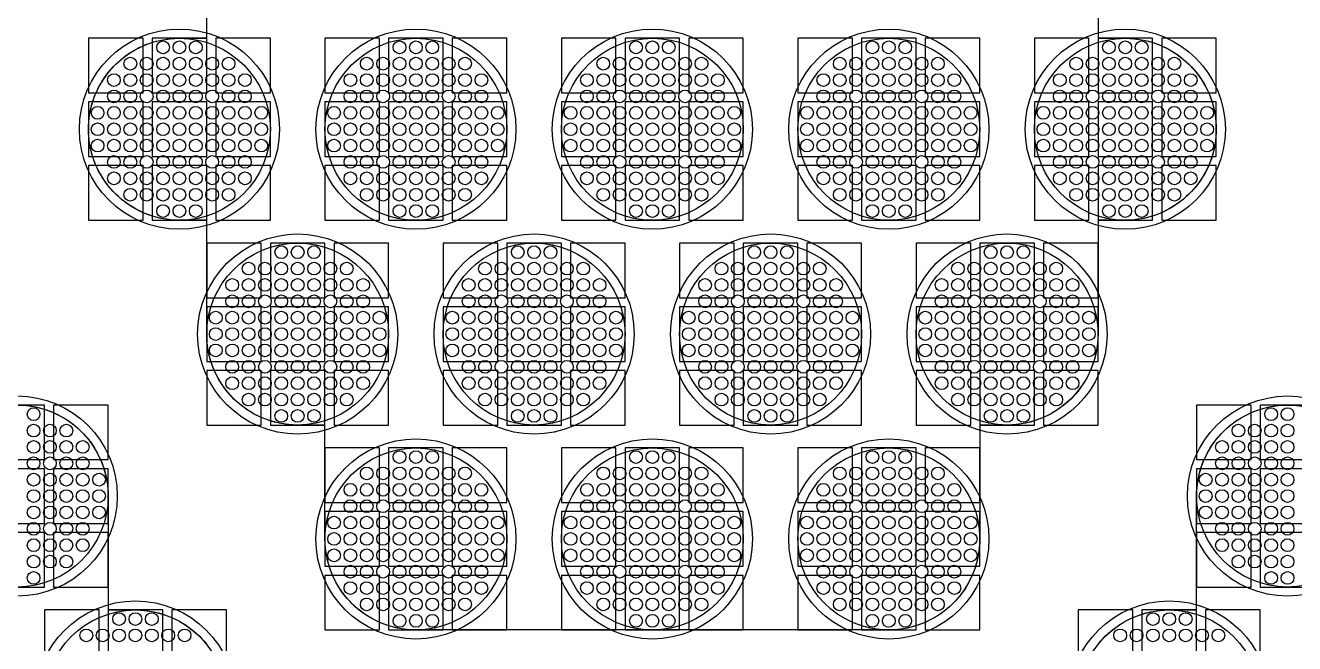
# Model space of a CAD drawing. Extents: x -49 to 54, y -38 to 38.
# Drawn here: x 21.04 to 28.02, y -13.82 to -10.43 of the extents above; entities that cross this region are included whole.
import ezdxf

# ---------------------------------------------------------------- set-up
doc = ezdxf.new("R2010")
doc.units = 0
for name, color, linetype in [('BACK_LAYER', 5, 'CONTINUOUS'), ('COND_LAYER_LOWER_ELECTRODE', 6, 'CONTINUOUS'), ('CONDUCTIVE_LAYER_BACK_LAYER', 2, 'CONTINUOUS'), ('EMITTER', 3, 'CONTINUOUS'), ('LOWER_ELECTRODE', 1, 'CONTINUOUS')]:
    doc.layers.add(name, color=color, linetype=linetype)

msp = doc.modelspace()

# ---------------------------------------------------------------- linework, layer by layer
at = {"layer": 'BACK_LAYER'}
for points in [[(21.3884, -10.7965), (21.6884, -10.7965), (21.6884, -10.4965), (21.3884, -10.4965)], [(21.7384, -10.7965), (22.0384, -10.7965), (22.0384, -10.4965), (21.7384, -10.4965)], [(22.0884, -10.7965), (22.3884, -10.7965), (22.3884, -10.4965), (22.0884, -10.4965)], [(22.6884, -10.7965), (22.9884, -10.7965), (22.9884, -10.4965), (22.6884, -10.4965)], [(23.0384, -10.7965), (23.3384, -10.7965), (23.3384, -10.4965), (23.0384, -10.4965)], [(23.3884, -10.7965), (23.6884, -10.7965), (23.6884, -10.4965), (23.3884, -10.4965)], [(23.9884, -10.7965), (24.2884, -10.7965), (24.2884, -10.4965), (23.9884, -10.4965)], [(24.3384, -10.7965), (24.6384, -10.7965), (24.6384, -10.4965), (24.3384, -10.4965)], [(24.6884, -10.7965), (24.9884, -10.7965), (24.9884, -10.4965), (24.6884, -10.4965)], [(25.2884, -10.7965), (25.5884, -10.7965), (25.5884, -10.4965), (25.2884, -10.4965)], [(25.6384, -10.7965), (25.9384, -10.7965), (25.9384, -10.4965), (25.6384, -10.4965)], [(25.9884, -10.7965), (26.2884, -10.7965), (26.2884, -10.4965), (25.9884, -10.4965)], [(26.5884, -10.7965), (26.8884, -10.7965), (26.8884, -10.4965), (26.5884, -10.4965)], [(26.9384, -10.7965), (27.2384, -10.7965), (27.2384, -10.4965), (26.9384, -10.4965)], [(27.2884, -10.7965), (27.5884, -10.7965), (27.5884, -10.4965), (27.2884, -10.4965)], [(21.3884, -11.1465), (21.6884, -11.1465), (21.6884, -10.8465), (21.3884, -10.8465)], [(21.7384, -11.1465), (22.0384, -11.1465), (22.0384, -10.8465), (21.7384, -10.8465)], [(22.0884, -11.1465), (22.3884, -11.1465), (22.3884, -10.8465), (22.0884, -10.8465)], [(22.6884, -11.1465), (22.9884, -11.1465), (22.9884, -10.8465), (22.6884, -10.8465)], [(23.0384, -11.1465), (23.3384, -11.1465), (23.3384, -10.8465), (23.0384, -10.8465)], [(23.3884, -11.1465), (23.6884, -11.1465), (23.6884, -10.8465), (23.3884, -10.8465)], [(23.9884, -11.1465), (24.2884, -11.1465), (24.2884, -10.8465), (23.9884, -10.8465)], [(24.3384, -11.1465), (24.6384, -11.1465), (24.6384, -10.8465), (24.3384, -10.8465)], [(24.6884, -11.1465), (24.9884, -11.1465), (24.9884, -10.8465), (24.6884, -10.8465)], [(25.2884, -11.1465), (25.5884, -11.1465), (25.5884, -10.8465), (25.2884, -10.8465)], [(25.6384, -11.1465), (25.9384, -11.1465), (25.9384, -10.8465), (25.6384, -10.8465)], [(25.9884, -11.1465), (26.2884, -11.1465), (26.2884, -10.8465), (25.9884, -10.8465)], [(26.5884, -11.1465), (26.8884, -11.1465), (26.8884, -10.8465), (26.5884, -10.8465)], [(26.9384, -11.1465), (27.2384, -11.1465), (27.2384, -10.8465), (26.9384, -10.8465)], [(27.2884, -11.1465), (27.5884, -11.1465), (27.5884, -10.8465), (27.2884, -10.8465)], [(21.3884, -11.4965), (21.6884, -11.4965), (21.6884, -11.1965), (21.3884, -11.1965)], [(21.7384, -11.4965), (22.0384, -11.4965), (22.0384, -11.1965), (21.7384, -11.1965)], [(22.0884, -11.4965), (22.3884, -11.4965), (22.3884, -11.1965), (22.0884, -11.1965)], [(22.6884, -11.4965), (22.9884, -11.4965), (22.9884, -11.1965), (22.6884, -11.1965)], [(23.0384, -11.4965), (23.3384, -11.4965), (23.3384, -11.1965), (23.0384, -11.1965)], [(23.3884, -11.4965), (23.6884, -11.4965), (23.6884, -11.1965), (23.3884, -11.1965)], [(23.9884, -11.4965), (24.2884, -11.4965), (24.2884, -11.1965), (23.9884, -11.1965)], [(24.3384, -11.4965), (24.6384, -11.4965), (24.6384, -11.1965), (24.3384, -11.1965)], [(24.6884, -11.4965), (24.9884, -11.4965), (24.9884, -11.1965), (24.6884, -11.1965)], [(25.2884, -11.4965), (25.5884, -11.4965), (25.5884, -11.1965), (25.2884, -11.1965)], [(25.6384, -11.4965), (25.9384, -11.4965), (25.9384, -11.1965), (25.6384, -11.1965)], [(25.9884, -11.4965), (26.2884, -11.4965), (26.2884, -11.1965), (25.9884, -11.1965)], [(26.5884, -11.4965), (26.8884, -11.4965), (26.8884, -11.1965), (26.5884, -11.1965)], [(26.9384, -11.4965), (27.2384, -11.4965), (27.2384, -11.1965), (26.9384, -11.1965)], [(27.2884, -11.4965), (27.5884, -11.4965), (27.5884, -11.1965), (27.2884, -11.1965)], [(22.0384, -11.9223), (22.3384, -11.9223), (22.3384, -11.6223), (22.0384, -11.6223)], [(22.3884, -11.9223), (22.6884, -11.9223), (22.6884, -11.6223), (22.3884, -11.6223)], [(22.7384, -11.9223), (23.0384, -11.9223), (23.0384, -11.6223), (22.7384, -11.6223)], [(23.3384, -11.9223), (23.6384, -11.9223), (23.6384, -11.6223), (23.3384, -11.6223)], [(23.6884, -11.9223), (23.9884, -11.9223), (23.9884, -11.6223), (23.6884, -11.6223)], [(24.0384, -11.9223), (24.3384, -11.9223), (24.3384, -11.6223), (24.0384, -11.6223)], [(24.6384, -11.9223), (24.9384, -11.9223), (24.9384, -11.6223), (24.6384, -11.6223)], [(24.9884, -11.9223), (25.2884, -11.9223), (25.2884, -11.6223), (24.9884, -11.6223)], [(25.3384, -11.9223), (25.6384, -11.9223), (25.6384, -11.6223), (25.3384, -11.6223)], [(25.9384, -11.9223), (26.2384, -11.9223), (26.2384, -11.6223), (25.9384, -11.6223)], [(26.2884, -11.9223), (26.5884, -11.9223), (26.5884, -11.6223), (26.2884, -11.6223)], [(26.6384, -11.9223), (26.9384, -11.9223), (26.9384, -11.6223), (26.6384, -11.6223)], [(22.0384, -12.2723), (22.3384, -12.2723), (22.3384, -11.9723), (22.0384, -11.9723)], [(22.3884, -12.2723), (22.6884, -12.2723), (22.6884, -11.9723), (22.3884, -11.9723)], [(22.7384, -12.2723), (23.0384, -12.2723), (23.0384, -11.9723), (22.7384, -11.9723)], [(23.3384, -12.2723), (23.6384, -12.2723), (23.6384, -11.9723), (23.3384, -11.9723)], [(23.6884, -12.2723), (23.9884, -12.2723), (23.9884, -11.9723), (23.6884, -11.9723)], [(24.0384, -12.2723), (24.3384, -12.2723), (24.3384, -11.9723), (24.0384, -11.9723)], [(24.6384, -12.2723), (24.9384, -12.2723), (24.9384, -11.9723), (24.6384, -11.9723)], [(24.9884, -12.2723), (25.2884, -12.2723), (25.2884, -11.9723), (24.9884, -11.9723)], [(25.3384, -12.2723), (25.6384, -12.2723), (25.6384, -11.9723), (25.3384, -11.9723)], [(25.9384, -12.2723), (26.2384, -12.2723), (26.2384, -11.9723), (25.9384, -11.9723)], [(26.2884, -12.2723), (26.5884, -12.2723), (26.5884, -11.9723), (26.2884, -11.9723)], [(26.6384, -12.2723), (26.9384, -12.2723), (26.9384, -11.9723), (26.6384, -11.9723)], [(22.0384, -12.6223), (22.3384, -12.6223), (22.3384, -12.3223), (22.0384, -12.3223)], [(22.3884, -12.6223), (22.6884, -12.6223), (22.6884, -12.3223), (22.3884, -12.3223)], [(22.7384, -12.6223), (23.0384, -12.6223), (23.0384, -12.3223), (22.7384, -12.3223)], [(23.3384, -12.6223), (23.6384, -12.6223), (23.6384, -12.3223), (23.3384, -12.3223)], [(23.6884, -12.6223), (23.9884, -12.6223), (23.9884, -12.3223), (23.6884, -12.3223)], [(24.0384, -12.6223), (24.3384, -12.6223), (24.3384, -12.3223), (24.0384, -12.3223)], [(24.6384, -12.6223), (24.9384, -12.6223), (24.9384, -12.3223), (24.6384, -12.3223)], [(24.9884, -12.6223), (25.2884, -12.6223), (25.2884, -12.3223), (24.9884, -12.3223)], [(25.3384, -12.6223), (25.6384, -12.6223), (25.6384, -12.3223), (25.3384, -12.3223)], [(25.9384, -12.6223), (26.2384, -12.6223), (26.2384, -12.3223), (25.9384, -12.3223)], [(26.2884, -12.6223), (26.5884, -12.6223), (26.5884, -12.3223), (26.2884, -12.3223)], [(26.6384, -12.6223), (26.9384, -12.6223), (26.9384, -12.3223), (26.6384, -12.3223)], [(20.8465, -12.8125), (21.1465, -12.8125), (21.1465, -12.5125), (20.8465, -12.5125)], [(21.1965, -12.8125), (21.4965, -12.8125), (21.4965, -12.5125), (21.1965, -12.5125)], [(27.4802, -12.8125), (27.7802, -12.8125), (27.7802, -12.5125), (27.4802, -12.5125)], [(27.8302, -12.8125), (28.1302, -12.8125), (28.1302, -12.5125), (27.8302, -12.5125)], [(22.6884, -13.0482), (22.9884, -13.0482), (22.9884, -12.7482), (22.6884, -12.7482)], [(23.0384, -13.0482), (23.3384, -13.0482), (23.3384, -12.7482), (23.0384, -12.7482)], [(23.3884, -13.0482), (23.6884, -13.0482), (23.6884, -12.7482), (23.3884, -12.7482)], [(23.9884, -13.0482), (24.2884, -13.0482), (24.2884, -12.7482), (23.9884, -12.7482)], [(24.3384, -13.0482), (24.6384, -13.0482), (24.6384, -12.7482), (24.3384, -12.7482)], [(24.6884, -13.0482), (24.9884, -13.0482), (24.9884, -12.7482), (24.6884, -12.7482)], [(25.2884, -13.0482), (25.5884, -13.0482), (25.5884, -12.7482), (25.2884, -12.7482)], [(25.6384, -13.0482), (25.9384, -13.0482), (25.9384, -12.7482), (25.6384, -12.7482)], [(25.9884, -13.0482), (26.2884, -13.0482), (26.2884, -12.7482), (25.9884, -12.7482)], [(20.8465, -13.1625), (21.1465, -13.1625), (21.1465, -12.8625), (20.8465, -12.8625)], [(21.1965, -13.1625), (21.4965, -13.1625), (21.4965, -12.8625), (21.1965, -12.8625)], [(27.4802, -13.1625), (27.7802, -13.1625), (27.7802, -12.8625), (27.4802, -12.8625)], [(27.8302, -13.1625), (28.1302, -13.1625), (28.1302, -12.8625), (27.8302, -12.8625)], [(22.6884, -13.3982), (22.9884, -13.3982), (22.9884, -13.0982), (22.6884, -13.0982)], [(23.0384, -13.3982), (23.3384, -13.3982), (23.3384, -13.0982), (23.0384, -13.0982)], [(23.3884, -13.3982), (23.6884, -13.3982), (23.6884, -13.0982), (23.3884, -13.0982)], [(23.9884, -13.3982), (24.2884, -13.3982), (24.2884, -13.0982), (23.9884, -13.0982)], [(24.3384, -13.3982), (24.6384, -13.3982), (24.6384, -13.0982), (24.3384, -13.0982)], [(24.6884, -13.3982), (24.9884, -13.3982), (24.9884, -13.0982), (24.6884, -13.0982)], [(25.2884, -13.3982), (25.5884, -13.3982), (25.5884, -13.0982), (25.2884, -13.0982)], [(25.6384, -13.3982), (25.9384, -13.3982), (25.9384, -13.0982), (25.6384, -13.0982)], [(25.9884, -13.3982), (26.2884, -13.3982), (26.2884, -13.0982), (25.9884, -13.0982)], [(20.8465, -13.5125), (21.1465, -13.5125), (21.1465, -13.2125), (20.8465, -13.2125)], [(21.1965, -13.5125), (21.4965, -13.5125), (21.4965, -13.2125), (21.1965, -13.2125)], [(27.4802, -13.5125), (27.7802, -13.5125), (27.7802, -13.2125), (27.4802, -13.2125)], [(27.8302, -13.5125), (28.1302, -13.5125), (28.1302, -13.2125), (27.8302, -13.2125)], [(22.6884, -13.7482), (22.9884, -13.7482), (22.9884, -13.4482), (22.6884, -13.4482)], [(23.0384, -13.7482), (23.3384, -13.7482), (23.3384, -13.4482), (23.0384, -13.4482)], [(23.3884, -13.7482), (23.6884, -13.7482), (23.6884, -13.4482), (23.3884, -13.4482)], [(23.9884, -13.7482), (24.2884, -13.7482), (24.2884, -13.4482), (23.9884, -13.4482)], [(24.3384, -13.7482), (24.6384, -13.7482), (24.6384, -13.4482), (24.3384, -13.4482)], [(24.6884, -13.7482), (24.9884, -13.7482), (24.9884, -13.4482), (24.6884, -13.4482)], [(25.2884, -13.7482), (25.5884, -13.7482), (25.5884, -13.4482), (25.2884, -13.4482)], [(25.6384, -13.7482), (25.9384, -13.7482), (25.9384, -13.4482), (25.6384, -13.4482)], [(25.9884, -13.7482), (26.2884, -13.7482), (26.2884, -13.4482), (25.9884, -13.4482)], [(21.1465, -13.9384), (21.4465, -13.9384), (21.4465, -13.6384), (21.1465, -13.6384)], [(21.4965, -13.9384), (21.7965, -13.9384), (21.7965, -13.6384), (21.4965, -13.6384)], [(21.8465, -13.9384), (22.1465, -13.9384), (22.1465, -13.6384), (21.8465, -13.6384)], [(26.8302, -13.9384), (27.1302, -13.9384), (27.1302, -13.6384), (26.8302, -13.6384)], [(27.1802, -13.9384), (27.4802, -13.9384), (27.4802, -13.6384), (27.1802, -13.6384)], [(27.5302, -13.9384), (27.8302, -13.9384), (27.8302, -13.6384), (27.5302, -13.6384)]]:
    msp.add_lwpolyline(points, close=True, dxfattribs=at)
at = {"layer": 'COND_LAYER_LOWER_ELECTRODE'}
for centre in [(21.8884, -10.9965), (23.1884, -10.9965), (24.4884, -10.9965), (25.7884, -10.9965), (27.0884, -10.9965), (22.5384, -12.1223), (23.8384, -12.1223), (25.1384, -12.1223), (26.4384, -12.1223), (20.9965, -13.0125), (27.9802, -13.0125), (23.1884, -13.2482), (24.4884, -13.2482), (25.7884, -13.2482), (21.6465, -14.1384), (27.3302, -14.1384)]:
    msp.add_circle(centre, 0.55, dxfattribs=at)
at = {"layer": 'CONDUCTIVE_LAYER_BACK_LAYER'}
for points in [[(26.9384, -9.8707), (26.9384, -10.4966), (27.0983, -10.4966), (27.1182, -10.4974), (27.138, -10.499), (27.1577, -10.5013), (27.1774, -10.5045), (27.1969, -10.5084), (27.2162, -10.5131), (27.2353, -10.5186), (27.2542, -10.5248), (27.2728, -10.5318), (27.2911, -10.5395), (27.3091, -10.5479), (27.3268, -10.557), (27.3441, -10.5668), (27.361, -10.5773), (27.3774, -10.5885), (27.3934, -10.6003), (27.4089, -10.6128), (27.4239, -10.6258), (27.4384, -10.6395), (27.4523, -10.6537), (27.4656, -10.6684), (27.4784, -10.6837), (27.4905, -10.6994), (27.502, -10.7156), (27.5129, -10.7323), (27.523, -10.7494), (27.5325, -10.7669), (27.5413, -10.7847), (27.5493, -10.8029), (27.5567, -10.8213), (27.5633, -10.8401), (27.5691, -10.8591), (27.5742, -10.8783), (27.5785, -10.8977), (27.5821, -10.9173), (27.5848, -10.937), (27.5868, -10.9568), (27.588, -10.9766), (27.5884, -10.9965), (27.588, -11.0164), (27.5868, -11.0362), (27.5848, -11.056), (27.5821, -11.0757), (27.5785, -11.0953), (27.5742, -11.1147), (27.5691, -11.1339), (27.5633, -11.1529), (27.5567, -11.1717), (27.5493, -11.1901), (27.5413, -11.2083), (27.5325, -11.2262), (27.523, -11.2436), (27.5129, -11.2607), (27.502, -11.2774), (27.4905, -11.2936), (27.4784, -11.3094), (27.4656, -11.3246), (27.4523, -11.3394), (27.4384, -11.3536), (27.4239, -11.3672), (27.4089, -11.3802), (27.3934, -11.3927), (27.3774, -11.4045), (27.361, -11.4157), (27.3441, -11.4262), (27.3268, -11.436), (27.3091, -11.4451), (27.2911, -11.4535), (27.2728, -11.4612), (27.2542, -11.4682), (27.2353, -11.4744), (27.2162, -11.4799), (27.1969, -11.4846), (27.1774, -11.4885), (27.1577, -11.4917), (27.138, -11.494), (27.1182, -11.4956), (27.0983, -11.4964), (26.9384, -11.4964), (26.9384, -12.1223), (26.938, -12.1422), (26.9368, -12.1621), (26.9348, -12.1818), (26.9321, -12.2015), (26.9285, -12.2211), (26.9242, -12.2405), (26.9191, -12.2597), (26.9133, -12.2787), (26.9067, -12.2975), (26.8993, -12.316), (26.8913, -12.3341), (26.8825, -12.352), (26.873, -12.3695), (26.8629, -12.3865), (26.852, -12.4032), (26.8405, -12.4194), (26.8284, -12.4352), (26.8156, -12.4505), (26.8023, -12.4652), (26.7884, -12.4794), (26.7739, -12.493), (26.7589, -12.5061), (26.7434, -12.5185), (26.7274, -12.5303), (26.711, -12.5415), (26.6941, -12.552), (26.6768, -12.5618), (26.6591, -12.571), (26.6411, -12.5794), (26.6228, -12.5871), (26.6042, -12.594), (26.5853, -12.6003), (26.5662, -12.6057), (26.5469, -12.6104), (26.5274, -12.6144), (26.5077, -12.6175), (26.488, -12.6199), (26.4682, -12.6214), (26.4483, -12.6222), (26.2884, -12.6222), (26.2884, -13.2482), (26.288, -13.268), (26.2868, -13.2879), (26.2848, -13.3077), (26.2821, -13.3274), (26.2785, -13.3469), (26.2742, -13.3663), (26.2691, -13.3856), (26.2633, -13.4046), (26.2567, -13.4233), (26.2493, -13.4418), (26.2413, -13.46), (26.2325, -13.4778), (26.223, -13.4953), (26.2129, -13.5124), (26.202, -13.529), (26.1905, -13.5453), (26.1784, -13.561), (26.1656, -13.5763), (26.1523, -13.591), (26.1384, -13.6052), (26.1239, -13.6189), (26.1089, -13.6319), (26.0934, -13.6443), (26.0774, -13.6562), (26.061, -13.6673), (26.0441, -13.6778), (26.0268, -13.6877), (26.0091, -13.6968), (25.9911, -13.7052), (25.9728, -13.7129), (25.9542, -13.7199), (25.9353, -13.7261), (25.9162, -13.7316), (25.8969, -13.7363), (25.8774, -13.7402), (25.8577, -13.7433), (25.838, -13.7457), (25.8182, -13.7473), (25.7983, -13.7481), (23.1784, -13.7481), (23.1586, -13.7473), (23.1387, -13.7457), (23.119, -13.7433), (23.0994, -13.7402), (23.0799, -13.7363), (23.0606, -13.7316), (23.0414, -13.7261), (23.0226, -13.7199), (23.0039, -13.7129), (22.9856, -13.7052), (22.9676, -13.6968), (22.9499, -13.6877), (22.9326, -13.6778), (22.9158, -13.6673), (22.8993, -13.6562), (22.8833, -13.6443), (22.8678, -13.6319), (22.8528, -13.6189), (22.8383, -13.6052), (22.8244, -13.591), (22.8111, -13.5763), (22.7983, -13.561), (22.7862, -13.5453), (22.7747, -13.529), (22.7639, -13.5124), (22.7537, -13.4953), (22.7442, -13.4778), (22.7354, -13.46), (22.7274, -13.4418), (22.72, -13.4233), (22.7135, -13.4046), (22.7076, -13.3856), (22.7025, -13.3663), (22.6982, -13.3469), (22.6947, -13.3274), (22.6919, -13.3077), (22.6899, -13.2879), (22.6888, -13.268), (22.6884, -13.2482), (22.6884, -12.6222), (22.5284, -12.6222), (22.5086, -12.6214), (22.4887, -12.6199), (22.469, -12.6175), (22.4494, -12.6144), (22.4299, -12.6104), (22.4106, -12.6057), (22.3914, -12.6003), (22.3726, -12.594), (22.3539, -12.5871), (22.3356, -12.5794), (22.3176, -12.571), (22.2999, -12.5618), (22.2826, -12.552), (22.2658, -12.5415), (22.2493, -12.5303), (22.2333, -12.5185), (22.2178, -12.5061), (22.2028, -12.493), (22.1883, -12.4794), (22.1744, -12.4652), (22.1611, -12.4505), (22.1483, -12.4352), (22.1362, -12.4194), (22.1247, -12.4032), (22.1139, -12.3865), (22.1037, -12.3695), (22.0942, -12.352), (22.0854, -12.3341), (22.0774, -12.316), (22.07, -12.2975), (22.0635, -12.2787), (22.0576, -12.2597), (22.0525, -12.2405), (22.0482, -12.2211), (22.0447, -12.2015), (22.0419, -12.1818), (22.0399, -12.1621), (22.0388, -12.1422), (22.0384, -12.1223), (22.0384, -11.4964), (21.8784, -11.4964), (21.8586, -11.4956), (21.8387, -11.494), (21.819, -11.4917), (21.7994, -11.4885), (21.7799, -11.4846), (21.7606, -11.4799), (21.7414, -11.4744), (21.7226, -11.4682), (21.7039, -11.4612), (21.6856, -11.4535), (21.6676, -11.4451), (21.6499, -11.436), (21.6326, -11.4262), (21.6158, -11.4157), (21.5993, -11.4045), (21.5833, -11.3927), (21.5678, -11.3802), (21.5528, -11.3672), (21.5383, -11.3536), (21.5244, -11.3394), (21.5111, -11.3246), (21.4983, -11.3094), (21.4862, -11.2936), (21.4747, -11.2774), (21.4639, -11.2607), (21.4537, -11.2436), (21.4442, -11.2262), (21.4354, -11.2083), (21.4274, -11.1901), (21.42, -11.1717), (21.4135, -11.1529), (21.4076, -11.1339), (21.4025, -11.1147), (21.3982, -11.0953), (21.3947, -11.0757), (21.3919, -11.056), (21.3899, -11.0362), (21.3888, -11.0164), (21.3884, -10.9965), (21.3888, -10.9766), (21.3899, -10.9568), (21.3919, -10.937), (21.3947, -10.9173), (21.3982, -10.8977), (21.4025, -10.8783), (21.4076, -10.8591), (21.4135, -10.8401), (21.42, -10.8213), (21.4274, -10.8029), (21.4354, -10.7847), (21.4442, -10.7669), (21.4537, -10.7494), (21.4639, -10.7323), (21.4747, -10.7156), (21.4862, -10.6994), (21.4983, -10.6837), (21.5111, -10.6684), (21.5244, -10.6537), (21.5383, -10.6395), (21.5528, -10.6258), (21.5678, -10.6128), (21.5833, -10.6003), (21.5993, -10.5885), (21.6158, -10.5773), (21.6326, -10.5668), (21.6499, -10.557), (21.6676, -10.5479), (21.6856, -10.5395), (21.7039, -10.5318), (21.7226, -10.5248), (21.7414, -10.5186), (21.7606, -10.5131), (21.7799, -10.5084), (21.7994, -10.5045), (21.819, -10.5013), (21.8387, -10.499), (21.8586, -10.4974), (21.8784, -10.4966), (22.0384, -10.4966), (22.0384, -9.8707)], [(21.0263, -12.5134), (21.0461, -12.515), (21.0659, -12.5174), (21.0855, -12.5205), (21.105, -12.5244), (21.1243, -12.5291), (21.1434, -12.5346), (21.1623, -12.5408), (21.1809, -12.5478), (21.1993, -12.5555), (21.2173, -12.5639), (21.2349, -12.573), (21.2522, -12.5829), (21.2691, -12.5934), (21.2856, -12.6045), (21.3015, -12.6164), (21.3171, -12.6288), (21.3321, -12.6418), (21.3465, -12.6555), (21.3604, -12.6697), (21.3738, -12.6844), (21.3865, -12.6997), (21.3987, -12.7154), (21.4102, -12.7317), (21.421, -12.7483), (21.4312, -12.7654), (21.4406, -12.7829), (21.4494, -12.8007), (21.4575, -12.8189), (21.4648, -12.8374), (21.4714, -12.8561), (21.4773, -12.8751), (21.4823, -12.8944), (21.4867, -12.9138), (21.4902, -12.9333), (21.493, -12.953), (21.4949, -12.9728), (21.4961, -12.9927), (21.4965, -13.0125), (21.4965, -13.6385), (21.6564, -13.6385), (21.6763, -13.6393), (21.6961, -13.6408), (21.7159, -13.6432), (21.7355, -13.6463), (21.755, -13.6503), (21.7743, -13.655), (21.7934, -13.6604), (21.8123, -13.6667), (21.8309, -13.6736), (21.8493, -13.6813), (21.8673, -13.6897), (21.8849, -13.6989), (21.9022, -13.7087), (21.9191, -13.7192), (21.9356, -13.7304), (21.9515, -13.7422), (21.9671, -13.7546), (21.9821, -13.7677), (21.9965, -13.7813), (22.0104, -13.7955), (22.0238, -13.8103), (22.0365, -13.8255)], [(26.9402, -13.8255), (26.9529, -13.8103), (26.9663, -13.7955), (26.9802, -13.7813), (26.9947, -13.7677), (27.0097, -13.7546), (27.0252, -13.7422), (27.0412, -13.7304), (27.0576, -13.7192), (27.0745, -13.7087), (27.0918, -13.6989), (27.1094, -13.6897), (27.1275, -13.6813), (27.1458, -13.6736), (27.1644, -13.6667), (27.1833, -13.6604), (27.2024, -13.655), (27.2217, -13.6503), (27.2412, -13.6463), (27.2609, -13.6432), (27.2806, -13.6408), (27.3004, -13.6393), (27.3203, -13.6385), (27.4802, -13.6385), (27.4802, -13.0125), (27.4806, -12.9927), (27.4818, -12.9728), (27.4838, -12.953), (27.4865, -12.9333), (27.4901, -12.9138), (27.4944, -12.8944), (27.4995, -12.8751), (27.5053, -12.8561), (27.5119, -12.8374), (27.5192, -12.8189), (27.5273, -12.8007), (27.5361, -12.7829), (27.5456, -12.7654), (27.5557, -12.7483), (27.5666, -12.7317), (27.5781, -12.7154), (27.5902, -12.6997), (27.6029, -12.6844), (27.6163, -12.6697), (27.6302, -12.6555), (27.6447, -12.6418), (27.6597, -12.6288), (27.6752, -12.6164), (27.6912, -12.6045), (27.7076, -12.5934), (27.7245, -12.5829), (27.7418, -12.573), (27.7594, -12.5639), (27.7775, -12.5555), (27.7958, -12.5478), (27.8144, -12.5408), (27.8333, -12.5346), (27.8524, -12.5291), (27.8717, -12.5244), (27.8912, -12.5205), (27.9109, -12.5174), (27.9306, -12.515), (27.9504, -12.5134), (27.9703, -12.5126), (28.1302, -12.5126)]]:
    msp.add_lwpolyline(points, dxfattribs=at)
at = {"layer": 'EMITTER'}
for centre in [(21.8884, -10.9965), (23.1884, -10.9965), (24.4884, -10.9965), (25.7884, -10.9965), (27.0884, -10.9965), (22.5384, -12.1223), (23.8384, -12.1223), (25.1384, -12.1223), (26.4384, -12.1223), (20.9965, -13.0125), (27.9802, -13.0125), (23.1884, -13.2482), (24.4884, -13.2482), (25.7884, -13.2482), (21.6465, -14.1384), (27.3302, -14.1384)]:
    msp.add_circle(centre, 0.5, dxfattribs=at)
at = {"layer": 'LOWER_ELECTRODE'}
for centre in [(21.7984, -10.5465), (21.8884, -10.5465), (21.9784, -10.5465), (23.0984, -10.5465), (23.1884, -10.5465), (23.2784, -10.5465), (24.3984, -10.5465), (24.4884, -10.5465), (24.5784, -10.5465), (25.6984, -10.5465), (25.7884, -10.5465), (25.8784, -10.5465), (26.9984, -10.5465), (27.0884, -10.5465), (27.1784, -10.5465), (21.6184, -10.6365), (21.7084, -10.6365), (21.7984, -10.6365), (21.8884, -10.6365), (21.9784, -10.6365), (22.0684, -10.6365), (22.1584, -10.6365), (22.9184, -10.6365), (23.0084, -10.6365), (23.0984, -10.6365), (23.1884, -10.6365), (23.2784, -10.6365), (23.3684, -10.6365), (23.4584, -10.6365), (24.2184, -10.6365), (24.3084, -10.6365), (24.3984, -10.6365), (24.4884, -10.6365), (24.5784, -10.6365), (24.6684, -10.6365), (24.7584, -10.6365), (25.5184, -10.6365), (25.6084, -10.6365), (25.6984, -10.6365), (25.7884, -10.6365), (25.8784, -10.6365), (25.9684, -10.6365), (26.0584, -10.6365), (26.8184, -10.6365), (26.9084, -10.6365), (26.9984, -10.6365), (27.0884, -10.6365), (27.1784, -10.6365), (27.2684, -10.6365), (27.3584, -10.6365), (21.5284, -10.7265), (21.6184, -10.7265), (21.7084, -10.7265), (21.7984, -10.7265), (21.8884, -10.7265), (21.9784, -10.7265), (22.0684, -10.7265), (22.1584, -10.7265), (22.2484, -10.7265), (22.8284, -10.7265), (22.9184, -10.7265), (23.0084, -10.7265), (23.0984, -10.7265), (23.1884, -10.7265), (23.2784, -10.7265), (23.3684, -10.7265), (23.4584, -10.7265), (23.5484, -10.7265), (24.1284, -10.7265), (24.2184, -10.7265), (24.3084, -10.7265), (24.3984, -10.7265), (24.4884, -10.7265), (24.5784, -10.7265), (24.6684, -10.7265), (24.7584, -10.7265), (24.8484, -10.7265), (25.4284, -10.7265), (25.5184, -10.7265), (25.6084, -10.7265), (25.6984, -10.7265), (25.7884, -10.7265), (25.8784, -10.7265), (25.9684, -10.7265), (26.0584, -10.7265), (26.1484, -10.7265), (26.7284, -10.7265), (26.8184, -10.7265), (26.9084, -10.7265), (26.9984, -10.7265), (27.0884, -10.7265), (27.1784, -10.7265), (27.2684, -10.7265), (27.3584, -10.7265), (27.4484, -10.7265), (21.5284, -10.8165), (21.6184, -10.8165), (21.7084, -10.8165), (21.7984, -10.8165), (21.8884, -10.8165), (21.9784, -10.8165), (22.0684, -10.8165), (22.1584, -10.8165), (22.2484, -10.8165), (22.8284, -10.8165), (22.9184, -10.8165), (23.0084, -10.8165), (23.0984, -10.8165), (23.1884, -10.8165), (23.2784, -10.8165), (23.3684, -10.8165), (23.4584, -10.8165), (23.5484, -10.8165), (24.1284, -10.8165), (24.2184, -10.8165), (24.3084, -10.8165), (24.3984, -10.8165), (24.4884, -10.8165), (24.5784, -10.8165), (24.6684, -10.8165), (24.7584, -10.8165), (24.8484, -10.8165), (25.4284, -10.8165), (25.5184, -10.8165), (25.6084, -10.8165), (25.6984, -10.8165), (25.7884, -10.8165), (25.8784, -10.8165), (25.9684, -10.8165), (26.0584, -10.8165), (26.1484, -10.8165), (26.7284, -10.8165), (26.8184, -10.8165), (26.9084, -10.8165), (26.9984, -10.8165), (27.0884, -10.8165), (27.1784, -10.8165), (27.2684, -10.8165), (27.3584, -10.8165), (27.4484, -10.8165), (21.4384, -10.9065), (21.5284, -10.9065), (21.6184, -10.9065), (21.7084, -10.9065), (21.7984, -10.9065), (21.8884, -10.9065), (21.9784, -10.9065), (22.0684, -10.9065), (22.1584, -10.9065), (22.2484, -10.9065), (22.3384, -10.9065), (22.7384, -10.9065), (22.8284, -10.9065), (22.9184, -10.9065), (23.0084, -10.9065), (23.0984, -10.9065), (23.1884, -10.9065), (23.2784, -10.9065), (23.3684, -10.9065), (23.4584, -10.9065), (23.5484, -10.9065), (23.6384, -10.9065), (24.0384, -10.9065), (24.1284, -10.9065), (24.2184, -10.9065), (24.3084, -10.9065), (24.3984, -10.9065), (24.4884, -10.9065), (24.5784, -10.9065), (24.6684, -10.9065), (24.7584, -10.9065), (24.8484, -10.9065), (24.9384, -10.9065), (25.3384, -10.9065), (25.4284, -10.9065), (25.5184, -10.9065), (25.6084, -10.9065), (25.6984, -10.9065), (25.7884, -10.9065), (25.8784, -10.9065), (25.9684, -10.9065), (26.0584, -10.9065), (26.1484, -10.9065), (26.2384, -10.9065), (26.6384, -10.9065), (26.7284, -10.9065), (26.8184, -10.9065), (26.9084, -10.9065), (26.9984, -10.9065), (27.0884, -10.9065), (27.1784, -10.9065), (27.2684, -10.9065), (27.3584, -10.9065), (27.4484, -10.9065), (27.5384, -10.9065), (21.4384, -10.9965), (21.5284, -10.9965), (21.6184, -10.9965), (21.7084, -10.9965), (21.7984, -10.9965), (21.8884, -10.9965), (21.9784, -10.9965), (22.0684, -10.9965), (22.1584, -10.9965), (22.2484, -10.9965), (22.3384, -10.9965), (22.7384, -10.9965), (22.8284, -10.9965), (22.9184, -10.9965), (23.0084, -10.9965), (23.0984, -10.9965), (23.1884, -10.9965), (23.2784, -10.9965), (23.3684, -10.9965), (23.4584, -10.9965), (23.5484, -10.9965), (23.6384, -10.9965), (24.0384, -10.9965), (24.1284, -10.9965), (24.2184, -10.9965), (24.3084, -10.9965), (24.3984, -10.9965), (24.4884, -10.9965), (24.5784, -10.9965), (24.6684, -10.9965), (24.7584, -10.9965), (24.8484, -10.9965), (24.9384, -10.9965), (25.3384, -10.9965), (25.4284, -10.9965), (25.5184, -10.9965), (25.6084, -10.9965), (25.6984, -10.9965), (25.7884, -10.9965), (25.8784, -10.9965), (25.9684, -10.9965), (26.0584, -10.9965), (26.1484, -10.9965), (26.2384, -10.9965), (26.6384, -10.9965), (26.7284, -10.9965), (26.8184, -10.9965), (26.9084, -10.9965), (26.9984, -10.9965), (27.0884, -10.9965), (27.1784, -10.9965), (27.2684, -10.9965), (27.3584, -10.9965), (27.4484, -10.9965), (27.5384, -10.9965), (21.4384, -11.0865), (21.5284, -11.0865), (21.6184, -11.0865), (21.7084, -11.0865), (21.7984, -11.0865), (21.8884, -11.0865), (21.9784, -11.0865), (22.0684, -11.0865), (22.1584, -11.0865), (22.2484, -11.0865), (22.3384, -11.0865), (22.7384, -11.0865), (22.8284, -11.0865), (22.9184, -11.0865), (23.0084, -11.0865), (23.0984, -11.0865), (23.1884, -11.0865), (23.2784, -11.0865), (23.3684, -11.0865), (23.4584, -11.0865), (23.5484, -11.0865), (23.6384, -11.0865), (24.0384, -11.0865), (24.1284, -11.0865), (24.2184, -11.0865), (24.3084, -11.0865), (24.3984, -11.0865), (24.4884, -11.0865), (24.5784, -11.0865), (24.6684, -11.0865), (24.7584, -11.0865), (24.8484, -11.0865), (24.9384, -11.0865), (25.3384, -11.0865), (25.4284, -11.0865), (25.5184, -11.0865), (25.6084, -11.0865), (25.6984, -11.0865), (25.7884, -11.0865), (25.8784, -11.0865), (25.9684, -11.0865), (26.0584, -11.0865), (26.1484, -11.0865), (26.2384, -11.0865), (26.6384, -11.0865), (26.7284, -11.0865), (26.8184, -11.0865), (26.9084, -11.0865), (26.9984, -11.0865), (27.0884, -11.0865), (27.1784, -11.0865), (27.2684, -11.0865), (27.3584, -11.0865), (27.4484, -11.0865), (27.5384, -11.0865), (21.5284, -11.1765), (21.6184, -11.1765), (21.7084, -11.1765), (21.7984, -11.1765), (21.8884, -11.1765), (21.9784, -11.1765), (22.0684, -11.1765), (22.1584, -11.1765), (22.2484, -11.1765), (22.8284, -11.1765), (22.9184, -11.1765), (23.0084, -11.1765), (23.0984, -11.1765), (23.1884, -11.1765), (23.2784, -11.1765), (23.3684, -11.1765), (23.4584, -11.1765), (23.5484, -11.1765), (24.1284, -11.1765), (24.2184, -11.1765), (24.3084, -11.1765), (24.3984, -11.1765), (24.4884, -11.1765), (24.5784, -11.1765), (24.6684, -11.1765), (24.7584, -11.1765), (24.8484, -11.1765), (25.4284, -11.1765), (25.5184, -11.1765), (25.6084, -11.1765), (25.6984, -11.1765), (25.7884, -11.1765), (25.8784, -11.1765), (25.9684, -11.1765), (26.0584, -11.1765), (26.1484, -11.1765), (26.7284, -11.1765), (26.8184, -11.1765), (26.9084, -11.1765), (26.9984, -11.1765), (27.0884, -11.1765), (27.1784, -11.1765), (27.2684, -11.1765), (27.3584, -11.1765), (27.4484, -11.1765), (21.5284, -11.2665), (21.6184, -11.2665), (21.7084, -11.2665), (21.7984, -11.2665), (21.8884, -11.2665), (21.9784, -11.2665), (22.0684, -11.2665), (22.1584, -11.2665), (22.2484, -11.2665), (22.8284, -11.2665), (22.9184, -11.2665), (23.0084, -11.2665), (23.0984, -11.2665), (23.1884, -11.2665), (23.2784, -11.2665), (23.3684, -11.2665), (23.4584, -11.2665), (23.5484, -11.2665), (24.1284, -11.2665), (24.2184, -11.2665), (24.3084, -11.2665), (24.3984, -11.2665), (24.4884, -11.2665), (24.5784, -11.2665), (24.6684, -11.2665), (24.7584, -11.2665), (24.8484, -11.2665), (25.4284, -11.2665), (25.5184, -11.2665), (25.6084, -11.2665), (25.6984, -11.2665), (25.7884, -11.2665), (25.8784, -11.2665), (25.9684, -11.2665), (26.0584, -11.2665), (26.1484, -11.2665), (26.7284, -11.2665), (26.8184, -11.2665), (26.9084, -11.2665), (26.9984, -11.2665), (27.0884, -11.2665), (27.1784, -11.2665), (27.2684, -11.2665), (27.3584, -11.2665), (27.4484, -11.2665), (21.6184, -11.3565), (21.7084, -11.3565), (21.7984, -11.3565), (21.8884, -11.3565), (21.9784, -11.3565), (22.0684, -11.3565), (22.1584, -11.3565), (22.9184, -11.3565), (23.0084, -11.3565), (23.0984, -11.3565), (23.1884, -11.3565), (23.2784, -11.3565), (23.3684, -11.3565), (23.4584, -11.3565), (24.2184, -11.3565), (24.3084, -11.3565), (24.3984, -11.3565), (24.4884, -11.3565), (24.5784, -11.3565), (24.6684, -11.3565), (24.7584, -11.3565), (25.5184, -11.3565), (25.6084, -11.3565), (25.6984, -11.3565), (25.7884, -11.3565), (25.8784, -11.3565), (25.9684, -11.3565), (26.0584, -11.3565), (26.8184, -11.3565), (26.9084, -11.3565), (26.9984, -11.3565), (27.0884, -11.3565), (27.1784, -11.3565), (27.2684, -11.3565), (27.3584, -11.3565), (21.7984, -11.4465), (21.8884, -11.4465), (21.9784, -11.4465), (23.0984, -11.4465), (23.1884, -11.4465), (23.2784, -11.4465), (24.3984, -11.4465), (24.4884, -11.4465), (24.5784, -11.4465), (25.6984, -11.4465), (25.7884, -11.4465), (25.8784, -11.4465), (26.9984, -11.4465), (27.0884, -11.4465), (27.1784, -11.4465), (22.4484, -11.6723), (22.5384, -11.6723), (22.6284, -11.6723), (23.7484, -11.6723), (23.8384, -11.6723), (23.9284, -11.6723), (25.0484, -11.6723), (25.1384, -11.6723), (25.2284, -11.6723), (26.3484, -11.6723), (26.4384, -11.6723), (26.5284, -11.6723), (22.2684, -11.7623), (22.3584, -11.7623), (22.4484, -11.7623), (22.5384, -11.7623), (22.6284, -11.7623), (22.7184, -11.7623), (22.8084, -11.7623), (23.5684, -11.7623), (23.6584, -11.7623), (23.7484, -11.7623), (23.8384, -11.7623), (23.9284, -11.7623), (24.0184, -11.7623), (24.1084, -11.7623), (24.8684, -11.7623), (24.9584, -11.7623), (25.0484, -11.7623), (25.1384, -11.7623), (25.2284, -11.7623), (25.3184, -11.7623), (25.4084, -11.7623), (26.1684, -11.7623), (26.2584, -11.7623), (26.3484, -11.7623), (26.4384, -11.7623), (26.5284, -11.7623), (26.6184, -11.7623), (26.7084, -11.7623), (22.1784, -11.8523), (22.2684, -11.8523), (22.3584, -11.8523), (22.4484, -11.8523), (22.5384, -11.8523), (22.6284, -11.8523), (22.7184, -11.8523), (22.8084, -11.8523), (22.8984, -11.8523), (23.4784, -11.8523), (23.5684, -11.8523), (23.6584, -11.8523), (23.7484, -11.8523), (23.8384, -11.8523), (23.9284, -11.8523), (24.0184, -11.8523), (24.1084, -11.8523), (24.1984, -11.8523), (24.7784, -11.8523), (24.8684, -11.8523), (24.9584, -11.8523), (25.0484, -11.8523), (25.1384, -11.8523), (25.2284, -11.8523), (25.3184, -11.8523), (25.4084, -11.8523), (25.4984, -11.8523), (26.0784, -11.8523), (26.1684, -11.8523), (26.2584, -11.8523), (26.3484, -11.8523), (26.4384, -11.8523), (26.5284, -11.8523), (26.6184, -11.8523), (26.7084, -11.8523), (26.7984, -11.8523), (22.1784, -11.9423), (22.2684, -11.9423), (22.3584, -11.9423), (22.4484, -11.9423), (22.5384, -11.9423), (22.6284, -11.9423), (22.7184, -11.9423), (22.8084, -11.9423), (22.8984, -11.9423), (23.4784, -11.9423), (23.5684, -11.9423), (23.6584, -11.9423), (23.7484, -11.9423), (23.8384, -11.9423), (23.9284, -11.9423), (24.0184, -11.9423), (24.1084, -11.9423), (24.1984, -11.9423), (24.7784, -11.9423), (24.8684, -11.9423), (24.9584, -11.9423), (25.0484, -11.9423), (25.1384, -11.9423), (25.2284, -11.9423), (25.3184, -11.9423), (25.4084, -11.9423), (25.4984, -11.9423), (26.0784, -11.9423), (26.1684, -11.9423), (26.2584, -11.9423), (26.3484, -11.9423), (26.4384, -11.9423), (26.5284, -11.9423), (26.6184, -11.9423), (26.7084, -11.9423), (26.7984, -11.9423), (22.0884, -12.0323), (22.1784, -12.0323), (22.2684, -12.0323), (22.3584, -12.0323), (22.4484, -12.0323), (22.5384, -12.0323), (22.6284, -12.0323), (22.7184, -12.0323), (22.8084, -12.0323), (22.8984, -12.0323), (22.9884, -12.0323), (23.3884, -12.0323), (23.4784, -12.0323), (23.5684, -12.0323), (23.6584, -12.0323), (23.7484, -12.0323), (23.8384, -12.0323), (23.9284, -12.0323), (24.0184, -12.0323), (24.1084, -12.0323), (24.1984, -12.0323), (24.2884, -12.0323), (24.6884, -12.0323), (24.7784, -12.0323), (24.8684, -12.0323), (24.9584, -12.0323), (25.0484, -12.0323), (25.1384, -12.0323), (25.2284, -12.0323), (25.3184, -12.0323), (25.4084, -12.0323), (25.4984, -12.0323), (25.5884, -12.0323), (25.9884, -12.0323), (26.0784, -12.0323), (26.1684, -12.0323), (26.2584, -12.0323), (26.3484, -12.0323), (26.4384, -12.0323), (26.5284, -12.0323), (26.6184, -12.0323), (26.7084, -12.0323), (26.7984, -12.0323), (26.8884, -12.0323), (22.0884, -12.1223), (22.1784, -12.1223), (22.2684, -12.1223), (22.3584, -12.1223), (22.4484, -12.1223), (22.5384, -12.1223), (22.6284, -12.1223), (22.7184, -12.1223), (22.8084, -12.1223), (22.8984, -12.1223), (22.9884, -12.1223), (23.3884, -12.1223), (23.4784, -12.1223), (23.5684, -12.1223), (23.6584, -12.1223), (23.7484, -12.1223), (23.8384, -12.1223), (23.9284, -12.1223), (24.0184, -12.1223), (24.1084, -12.1223), (24.1984, -12.1223), (24.2884, -12.1223), (24.6884, -12.1223), (24.7784, -12.1223), (24.8684, -12.1223), (24.9584, -12.1223), (25.0484, -12.1223), (25.1384, -12.1223), (25.2284, -12.1223), (25.3184, -12.1223), (25.4084, -12.1223), (25.4984, -12.1223), (25.5884, -12.1223), (25.9884, -12.1223), (26.0784, -12.1223), (26.1684, -12.1223), (26.2584, -12.1223), (26.3484, -12.1223), (26.4384, -12.1223), (26.5284, -12.1223), (26.6184, -12.1223), (26.7084, -12.1223), (26.7984, -12.1223), (26.8884, -12.1223), (22.0884, -12.2123), (22.1784, -12.2123), (22.2684, -12.2123), (22.3584, -12.2123), (22.4484, -12.2123), (22.5384, -12.2123), (22.6284, -12.2123), (22.7184, -12.2123), (22.8084, -12.2123), (22.8984, -12.2123), (22.9884, -12.2123), (23.3884, -12.2123), (23.4784, -12.2123), (23.5684, -12.2123), (23.6584, -12.2123), (23.7484, -12.2123), (23.8384, -12.2123), (23.9284, -12.2123), (24.0184, -12.2123), (24.1084, -12.2123), (24.1984, -12.2123), (24.2884, -12.2123), (24.6884, -12.2123), (24.7784, -12.2123), (24.8684, -12.2123), (24.9584, -12.2123), (25.0484, -12.2123), (25.1384, -12.2123), (25.2284, -12.2123), (25.3184, -12.2123), (25.4084, -12.2123), (25.4984, -12.2123), (25.5884, -12.2123), (25.9884, -12.2123), (26.0784, -12.2123), (26.1684, -12.2123), (26.2584, -12.2123), (26.3484, -12.2123), (26.4384, -12.2123), (26.5284, -12.2123), (26.6184, -12.2123), (26.7084, -12.2123), (26.7984, -12.2123), (26.8884, -12.2123), (22.1784, -12.3023), (22.2684, -12.3023), (22.3584, -12.3023), (22.4484, -12.3023), (22.5384, -12.3023), (22.6284, -12.3023), (22.7184, -12.3023), (22.8084, -12.3023), (22.8984, -12.3023), (23.4784, -12.3023), (23.5684, -12.3023), (23.6584, -12.3023), (23.7484, -12.3023), (23.8384, -12.3023), (23.9284, -12.3023), (24.0184, -12.3023), (24.1084, -12.3023), (24.1984, -12.3023), (24.7784, -12.3023), (24.8684, -12.3023), (24.9584, -12.3023), (25.0484, -12.3023), (25.1384, -12.3023), (25.2284, -12.3023), (25.3184, -12.3023), (25.4084, -12.3023), (25.4984, -12.3023), (26.0784, -12.3023), (26.1684, -12.3023), (26.2584, -12.3023), (26.3484, -12.3023), (26.4384, -12.3023), (26.5284, -12.3023), (26.6184, -12.3023), (26.7084, -12.3023), (26.7984, -12.3023), (22.1784, -12.3923), (22.2684, -12.3923), (22.3584, -12.3923), (22.4484, -12.3923), (22.5384, -12.3923), (22.6284, -12.3923), (22.7184, -12.3923), (22.8084, -12.3923), (22.8984, -12.3923), (23.4784, -12.3923), (23.5684, -12.3923), (23.6584, -12.3923), (23.7484, -12.3923), (23.8384, -12.3923), (23.9284, -12.3923), (24.0184, -12.3923), (24.1084, -12.3923), (24.1984, -12.3923), (24.7784, -12.3923), (24.8684, -12.3923), (24.9584, -12.3923), (25.0484, -12.3923), (25.1384, -12.3923), (25.2284, -12.3923), (25.3184, -12.3923), (25.4084, -12.3923), (25.4984, -12.3923), (26.0784, -12.3923), (26.1684, -12.3923), (26.2584, -12.3923), (26.3484, -12.3923), (26.4384, -12.3923), (26.5284, -12.3923), (26.6184, -12.3923), (26.7084, -12.3923), (26.7984, -12.3923), (22.2684, -12.4823), (22.3584, -12.4823), (22.4484, -12.4823), (22.5384, -12.4823), (22.6284, -12.4823), (22.7184, -12.4823), (22.8084, -12.4823), (23.5684, -12.4823), (23.6584, -12.4823), (23.7484, -12.4823), (23.8384, -12.4823), (23.9284, -12.4823), (24.0184, -12.4823), (24.1084, -12.4823), (24.8684, -12.4823), (24.9584, -12.4823), (25.0484, -12.4823), (25.1384, -12.4823), (25.2284, -12.4823), (25.3184, -12.4823), (25.4084, -12.4823), (26.1684, -12.4823), (26.2584, -12.4823), (26.3484, -12.4823), (26.4384, -12.4823), (26.5284, -12.4823), (26.6184, -12.4823), (26.7084, -12.4823), (21.0865, -12.5625), (22.4484, -12.5723), (22.5384, -12.5723), (22.6284, -12.5723), (23.7484, -12.5723), (23.8384, -12.5723), (23.9284, -12.5723), (25.0484, -12.5723), (25.1384, -12.5723), (25.2284, -12.5723), (26.3484, -12.5723), (26.4384, -12.5723), (26.5284, -12.5723), (27.8902, -12.5625), (27.9802, -12.5625), (21.0865, -12.6525), (21.1765, -12.6525), (21.2665, -12.6525), (27.7102, -12.6525), (27.8002, -12.6525), (27.8902, -12.6525), (27.9802, -12.6525), (21.0865, -12.7425), (21.1765, -12.7425), (21.2665, -12.7425), (21.3565, -12.7425), (23.0984, -12.7982), (23.1884, -12.7982), (23.2784, -12.7982), (24.3984, -12.7982), (24.4884, -12.7982), (24.5784, -12.7982), (25.6984, -12.7982), (25.7884, -12.7982), (25.8784, -12.7982), (27.6202, -12.7425), (27.7102, -12.7425), (27.8002, -12.7425), (27.8902, -12.7425), (27.9802, -12.7425), (21.0865, -12.8325), (21.1765, -12.8325), (21.2665, -12.8325), (21.3565, -12.8325), (27.6202, -12.8325), (27.7102, -12.8325), (27.8002, -12.8325), (27.8902, -12.8325), (27.9802, -12.8325), (21.0865, -12.9225), (21.1765, -12.9225), (21.2665, -12.9225), (21.3565, -12.9225), (21.4465, -12.9225), (22.9184, -12.8882), (23.0084, -12.8882), (23.0984, -12.8882), (23.1884, -12.8882), (23.2784, -12.8882), (23.3684, -12.8882), (23.4584, -12.8882), (24.2184, -12.8882), (24.3084, -12.8882), (24.3984, -12.8882), (24.4884, -12.8882), (24.5784, -12.8882), (24.6684, -12.8882), (24.7584, -12.8882), (25.5184, -12.8882), (25.6084, -12.8882), (25.6984, -12.8882), (25.7884, -12.8882), (25.8784, -12.8882), (25.9684, -12.8882), (26.0584, -12.8882), (27.5302, -12.9225), (27.6202, -12.9225), (27.7102, -12.9225), (27.8002, -12.9225), (27.8902, -12.9225), (27.9802, -12.9225), (21.0865, -13.0125), (21.1765, -13.0125), (21.2665, -13.0125), (21.3565, -13.0125), (21.4465, -13.0125), (22.8284, -12.9782), (22.9184, -12.9782), (23.0084, -12.9782), (23.0984, -12.9782), (23.1884, -12.9782), (23.2784, -12.9782), (23.3684, -12.9782), (23.4584, -12.9782), (23.5484, -12.9782), (24.1284, -12.9782), (24.2184, -12.9782), (24.3084, -12.9782), (24.3984, -12.9782), (24.4884, -12.9782), (24.5784, -12.9782), (24.6684, -12.9782), (24.7584, -12.9782), (24.8484, -12.9782), (25.4284, -12.9782), (25.5184, -12.9782), (25.6084, -12.9782), (25.6984, -12.9782), (25.7884, -12.9782), (25.8784, -12.9782), (25.9684, -12.9782), (26.0584, -12.9782), (26.1484, -12.9782), (27.5302, -13.0125), (27.6202, -13.0125), (27.7102, -13.0125), (27.8002, -13.0125), (27.8902, -13.0125), (27.9802, -13.0125), (22.8284, -13.0682), (22.9184, -13.0682), (23.0084, -13.0682), (23.0984, -13.0682), (23.1884, -13.0682), (23.2784, -13.0682), (23.3684, -13.0682), (23.4584, -13.0682), (23.5484, -13.0682), (24.1284, -13.0682), (24.2184, -13.0682), (24.3084, -13.0682), (24.3984, -13.0682), (24.4884, -13.0682), (24.5784, -13.0682), (24.6684, -13.0682), (24.7584, -13.0682), (24.8484, -13.0682), (25.4284, -13.0682), (25.5184, -13.0682), (25.6084, -13.0682), (25.6984, -13.0682), (25.7884, -13.0682), (25.8784, -13.0682), (25.9684, -13.0682), (26.0584, -13.0682), (26.1484, -13.0682), (21.0865, -13.1025), (21.1765, -13.1025), (21.2665, -13.1025), (21.3565, -13.1025), (21.4465, -13.1025), (27.5302, -13.1025), (27.6202, -13.1025), (27.7102, -13.1025), (27.8002, -13.1025), (27.8902, -13.1025), (27.9802, -13.1025), (21.0865, -13.1925), (21.1765, -13.1925), (21.2665, -13.1925), (21.3565, -13.1925), (22.7384, -13.1582), (22.8284, -13.1582), (22.9184, -13.1582), (23.0084, -13.1582), (23.0984, -13.1582), (23.1884, -13.1582), (23.2784, -13.1582), (23.3684, -13.1582), (23.4584, -13.1582), (23.5484, -13.1582), (23.6384, -13.1582), (24.0384, -13.1582), (24.1284, -13.1582), (24.2184, -13.1582), (24.3084, -13.1582), (24.3984, -13.1582), (24.4884, -13.1582), (24.5784, -13.1582), (24.6684, -13.1582), (24.7584, -13.1582), (24.8484, -13.1582), (24.9384, -13.1582), (25.3384, -13.1582), (25.4284, -13.1582), (25.5184, -13.1582), (25.6084, -13.1582), (25.6984, -13.1582), (25.7884, -13.1582), (25.8784, -13.1582), (25.9684, -13.1582), (26.0584, -13.1582), (26.1484, -13.1582), (26.2384, -13.1582), (27.6202, -13.1925), (27.7102, -13.1925), (27.8002, -13.1925), (27.8902, -13.1925), (27.9802, -13.1925), (21.0865, -13.2825), (21.1765, -13.2825), (21.2665, -13.2825), (21.3565, -13.2825), (22.7384, -13.2482), (22.8284, -13.2482), (22.9184, -13.2482), (23.0084, -13.2482), (23.0984, -13.2482), (23.1884, -13.2482), (23.2784, -13.2482), (23.3684, -13.2482), (23.4584, -13.2482), (23.5484, -13.2482), (23.6384, -13.2482), (24.0384, -13.2482), (24.1284, -13.2482), (24.2184, -13.2482), (24.3084, -13.2482), (24.3984, -13.2482), (24.4884, -13.2482), (24.5784, -13.2482), (24.6684, -13.2482), (24.7584, -13.2482), (24.8484, -13.2482), (24.9384, -13.2482), (25.3384, -13.2482), (25.4284, -13.2482), (25.5184, -13.2482), (25.6084, -13.2482), (25.6984, -13.2482), (25.7884, -13.2482), (25.8784, -13.2482), (25.9684, -13.2482), (26.0584, -13.2482), (26.1484, -13.2482), (26.2384, -13.2482), (27.6202, -13.2825), (27.7102, -13.2825), (27.8002, -13.2825), (27.8902, -13.2825), (27.9802, -13.2825), (22.7384, -13.3382), (22.8284, -13.3382), (22.9184, -13.3382), (23.0084, -13.3382), (23.0984, -13.3382), (23.1884, -13.3382), (23.2784, -13.3382), (23.3684, -13.3382), (23.4584, -13.3382), (23.5484, -13.3382), (23.6384, -13.3382), (24.0384, -13.3382), (24.1284, -13.3382), (24.2184, -13.3382), (24.3084, -13.3382), (24.3984, -13.3382), (24.4884, -13.3382), (24.5784, -13.3382), (24.6684, -13.3382), (24.7584, -13.3382), (24.8484, -13.3382), (24.9384, -13.3382), (25.3384, -13.3382), (25.4284, -13.3382), (25.5184, -13.3382), (25.6084, -13.3382), (25.6984, -13.3382), (25.7884, -13.3382), (25.8784, -13.3382), (25.9684, -13.3382), (26.0584, -13.3382), (26.1484, -13.3382), (26.2384, -13.3382), (21.0865, -13.3725), (21.1765, -13.3725), (21.2665, -13.3725), (22.8284, -13.4282), (22.9184, -13.4282), (23.0084, -13.4282), (23.0984, -13.4282), (23.1884, -13.4282), (23.2784, -13.4282), (23.3684, -13.4282), (23.4584, -13.4282), (23.5484, -13.4282), (24.1284, -13.4282), (24.2184, -13.4282), (24.3084, -13.4282), (24.3984, -13.4282), (24.4884, -13.4282), (24.5784, -13.4282), (24.6684, -13.4282), (24.7584, -13.4282), (24.8484, -13.4282), (25.4284, -13.4282), (25.5184, -13.4282), (25.6084, -13.4282), (25.6984, -13.4282), (25.7884, -13.4282), (25.8784, -13.4282), (25.9684, -13.4282), (26.0584, -13.4282), (26.1484, -13.4282), (27.7102, -13.3725), (27.8002, -13.3725), (27.8902, -13.3725), (27.9802, -13.3725), (21.0865, -13.4625), (27.8902, -13.4625), (27.9802, -13.4625), (22.8284, -13.5182), (22.9184, -13.5182), (23.0084, -13.5182), (23.0984, -13.5182), (23.1884, -13.5182), (23.2784, -13.5182), (23.3684, -13.5182), (23.4584, -13.5182), (23.5484, -13.5182), (24.1284, -13.5182), (24.2184, -13.5182), (24.3084, -13.5182), (24.3984, -13.5182), (24.4884, -13.5182), (24.5784, -13.5182), (24.6684, -13.5182), (24.7584, -13.5182), (24.8484, -13.5182), (25.4284, -13.5182), (25.5184, -13.5182), (25.6084, -13.5182), (25.6984, -13.5182), (25.7884, -13.5182), (25.8784, -13.5182), (25.9684, -13.5182), (26.0584, -13.5182), (26.1484, -13.5182), (22.9184, -13.6082), (23.0084, -13.6082), (23.0984, -13.6082), (23.1884, -13.6082), (23.2784, -13.6082), (23.3684, -13.6082), (23.4584, -13.6082), (24.2184, -13.6082), (24.3084, -13.6082), (24.3984, -13.6082), (24.4884, -13.6082), (24.5784, -13.6082), (24.6684, -13.6082), (24.7584, -13.6082), (25.5184, -13.6082), (25.6084, -13.6082), (25.6984, -13.6082), (25.7884, -13.6082), (25.8784, -13.6082), (25.9684, -13.6082), (26.0584, -13.6082), (21.5565, -13.6884), (21.6465, -13.6884), (21.7365, -13.6884), (23.0984, -13.6982), (23.1884, -13.6982), (23.2784, -13.6982), (24.3984, -13.6982), (24.4884, -13.6982), (24.5784, -13.6982), (25.6984, -13.6982), (25.7884, -13.6982), (25.8784, -13.6982), (27.2402, -13.6884), (27.3302, -13.6884), (27.4202, -13.6884), (21.3765, -13.7784), (21.4665, -13.7784), (21.5565, -13.7784), (21.6465, -13.7784), (21.7365, -13.7784), (21.8265, -13.7784), (21.9165, -13.7784), (27.0602, -13.7784), (27.1502, -13.7784), (27.2402, -13.7784), (27.3302, -13.7784), (27.4202, -13.7784), (27.5102, -13.7784), (27.6002, -13.7784)]:
    msp.add_circle(centre, 0.035, dxfattribs=at)

doc.saveas('drawing.dxf')
